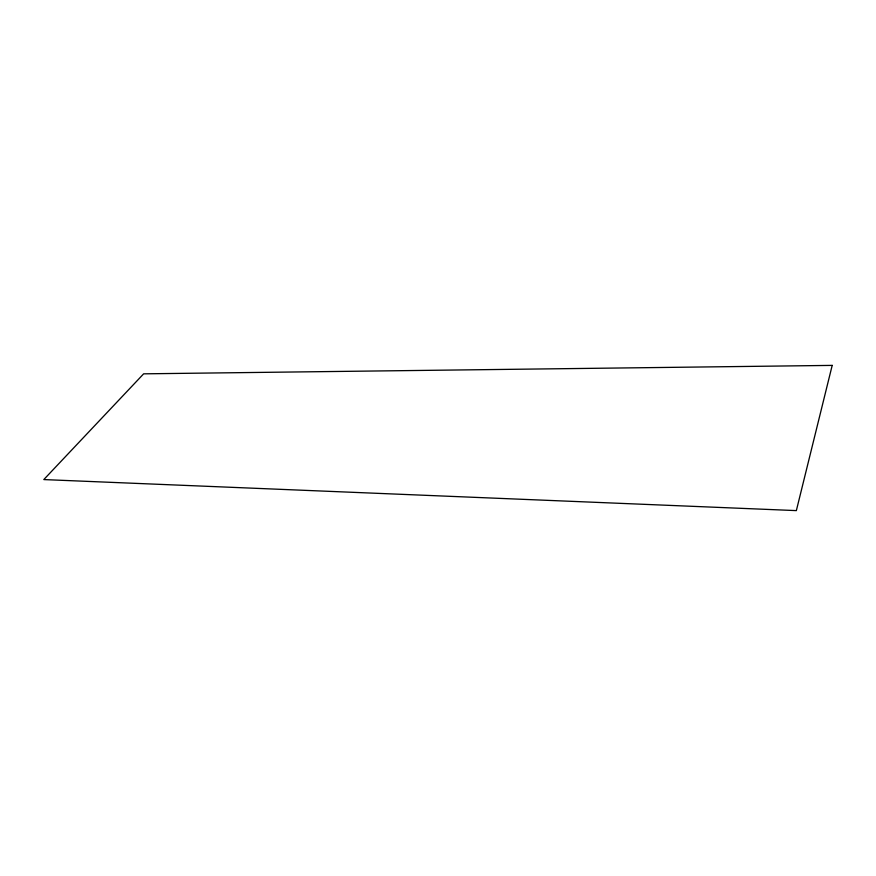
<?xml version="1.0" encoding="UTF-8"?>
<svg xmlns="http://www.w3.org/2000/svg" width="876" height="876" viewBox="0 0 876 876"><rect width="100%" height="100%" fill="white"/><g stroke="black" fill="none" stroke-linecap="round" stroke-linejoin="round"><path stroke-width="1.31" d="M832.2 365.391L796.35 510.609L43.8 479.577L143.642 373.833L832.2 365.391"/></g></svg>
